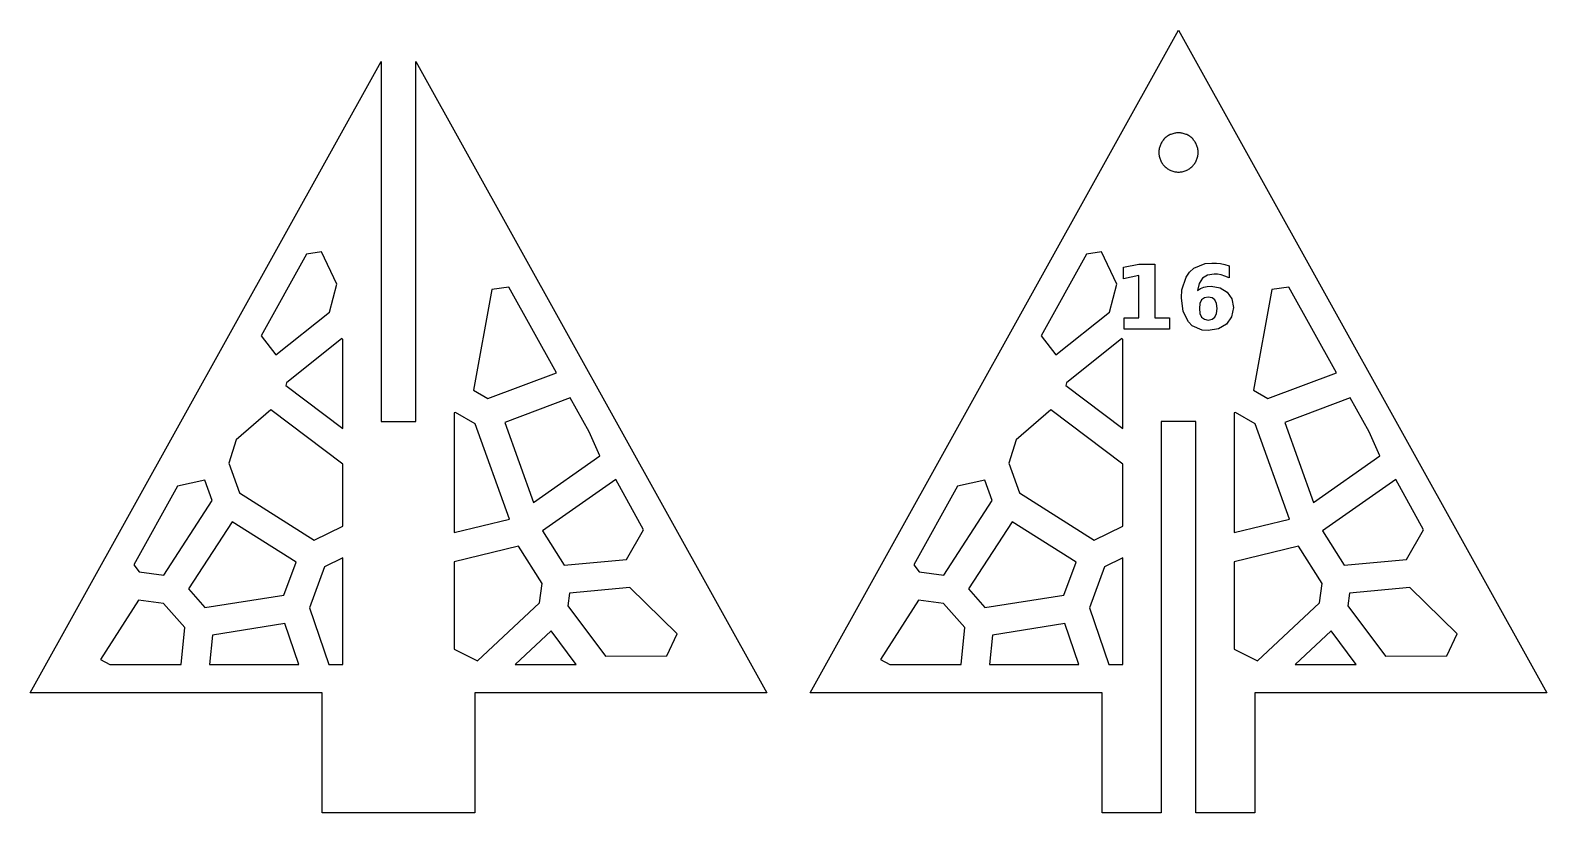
# Model space of a CAD drawing. Header units: millimetres. Extents: x -34 to 105, y -34 to 38.
import ezdxf

# ---------------------------------------------------------------- set-up
doc = ezdxf.new("R2010")
doc.units = ezdxf.units.MM
doc.layers.add('CUT', color=1, linetype='Continuous')
doc.layers.add('ENGRAVE', color=7, linetype='Continuous')

msp = doc.modelspace()

# ---------------------------------------------------------------- linework, layer by layer
at = {"layer": 'CUT'}
for points in [[(37.75, -23.25), (71.5, 37.5), (105.25, -23.25), (78.5, -23.25), (78.5, -34.25), (73.09, -34.25), (73.09, 1.62), (69.91, 1.62), (69.91, -34.25), (64.5, -34.25), (64.5, -23.25), (37.75, -23.25)], [(-7, -23.25), (-33.75, -23.25), (-1.59, 34.64), (-1.59, 1.62), (1.59, 1.62), (1.59, 34.64), (33.75, -23.25), (7, -23.25), (7, -34.25), (-7, -34.25), (-7, -23.25)], [(73.3, 26.39), (73.29, 26.48), (73.28, 26.56), (73.27, 26.65), (73.25, 26.74), (73.22, 26.82), (73.19, 26.91), (73.16, 26.99), (73.13, 27.07), (73.09, 27.15), (73.04, 27.23), (73, 27.3), (72.95, 27.37), (72.89, 27.44), (72.83, 27.51), (72.77, 27.57), (72.71, 27.63), (72.64, 27.69), (72.57, 27.75), (72.5, 27.8), (72.43, 27.84), (72.35, 27.89), (72.27, 27.93), (72.19, 27.96), (72.11, 27.99), (72.02, 28.02), (71.94, 28.05), (71.85, 28.07), (71.76, 28.08), (71.68, 28.09), (71.59, 28.1), (71.5, 28.1), (71.41, 28.1), (71.32, 28.09), (71.24, 28.08), (71.15, 28.07), (71.06, 28.05), (70.98, 28.02), (70.89, 27.99), (70.81, 27.96), (70.73, 27.93), (70.65, 27.89), (70.57, 27.84), (70.5, 27.8), (70.43, 27.75), (70.36, 27.69), (70.29, 27.63), (70.23, 27.57), (70.17, 27.51), (70.11, 27.44), (70.05, 27.37), (70, 27.3), (69.96, 27.23), (69.91, 27.15), (69.87, 27.07), (69.84, 26.99), (69.81, 26.91), (69.78, 26.82), (69.75, 26.74), (69.73, 26.65), (69.72, 26.56), (69.71, 26.48), (69.7, 26.39), (69.7, 26.3), (69.7, 26.21), (69.71, 26.12), (69.72, 26.04), (69.73, 25.95), (69.75, 25.86), (69.78, 25.78), (69.81, 25.69), (69.84, 25.61), (69.87, 25.53), (69.91, 25.45), (69.96, 25.37), (70, 25.3), (70.05, 25.23), (70.11, 25.16), (70.17, 25.09), (70.23, 25.03), (70.29, 24.97), (70.36, 24.91), (70.43, 24.85), (70.5, 24.8), (70.57, 24.76), (70.65, 24.71), (70.73, 24.67), (70.81, 24.64), (70.89, 24.61), (70.98, 24.58), (71.06, 24.55), (71.15, 24.53), (71.24, 24.52), (71.32, 24.51), (71.41, 24.5), (71.5, 24.5), (71.59, 24.5), (71.68, 24.51), (71.76, 24.52), (71.85, 24.53), (71.94, 24.55), (72.02, 24.58), (72.11, 24.61), (72.19, 24.64), (72.27, 24.67), (72.35, 24.71), (72.43, 24.76), (72.5, 24.8), (72.57, 24.85), (72.64, 24.91), (72.71, 24.97), (72.77, 25.03), (72.83, 25.09), (72.89, 25.16), (72.95, 25.23), (73, 25.3), (73.04, 25.37), (73.09, 25.45), (73.13, 25.53), (73.16, 25.61), (73.19, 25.69), (73.22, 25.78), (73.25, 25.86), (73.27, 25.95), (73.28, 26.04), (73.29, 26.12), (73.3, 26.21), (73.3, 26.3), (73.3, 26.39)], [(-11.23, 7.73), (-6.33, 11.66), (-5.64, 14.22), (-7.05, 17.19), (-8.43, 16.96), (-12.59, 9.49), (-11.23, 7.73)], [(65.17, 11.66), (65.86, 14.22), (64.45, 17.19), (63.07, 16.96), (58.91, 9.49), (60.27, 7.73), (65.17, 11.66)], [(8.2, 3.74), (14.47, 6.09), (10.12, 13.94), (8.57, 13.73), (6.87, 4.49), (8.2, 3.74)], [(85.97, 6.09), (81.62, 13.94), (80.07, 13.73), (78.37, 4.49), (79.7, 3.74), (85.97, 6.09)], [(-10.32, 4.93), (-5.09, 0.97), (-5.09, 9.15), (-5.2, 9.24), (-10.27, 5.17), (-10.32, 4.93)], [(66.41, 0.97), (66.41, 9.15), (66.3, 9.24), (61.23, 5.17), (61.18, 4.93), (66.41, 0.97)], [(18.45, -1.53), (17.49, 0.67), (15.75, 3.8), (9.75, 1.54), (12.37, -5.79), (18.45, -1.53)], [(88.99, 0.67), (87.25, 3.8), (81.25, 1.54), (83.87, -5.79), (89.95, -1.53), (88.99, 0.67)], [(-5.09, -7.98), (-5.09, -2.29), (-11.69, 2.71), (-14.88, -0.05), (-15.56, -2.21), (-14.57, -4.92), (-7.72, -9.27), (-5.09, -7.98)], [(10.17, -7.34), (7.03, 1.41), (5.22, 2.44), (5.09, 2.41), (5.09, -8.56), (10.17, -7.34)], [(66.41, -2.29), (59.81, 2.71), (56.62, -0.05), (55.94, -2.21), (56.93, -4.92), (63.78, -9.27), (66.41, -7.98), (66.41, -2.29)], [(78.53, 1.41), (76.72, 2.44), (76.59, 2.41), (76.59, -8.56), (81.67, -7.34), (78.53, 1.41)], [(-23.78, -12.15), (-21.52, -12.46), (-17.08, -5.62), (-17.76, -3.76), (-20.26, -4.31), (-24.27, -11.53), (-23.78, -12.15)], [(15.19, -11.55), (20.9, -11.02), (22.47, -8.3), (19.91, -3.68), (13.19, -8.39), (15.19, -11.55)], [(49.98, -12.46), (54.42, -5.62), (53.74, -3.76), (51.24, -4.31), (47.23, -11.53), (47.72, -12.15), (49.98, -12.46)], [(92.4, -11.02), (93.97, -8.3), (91.41, -3.68), (84.69, -8.39), (86.69, -11.55), (92.4, -11.02)], [(-17.75, -15.44), (-10.51, -14.29), (-9.39, -11.29), (-15.25, -7.57), (-19.25, -13.73), (-17.75, -15.44)], [(60.99, -14.29), (62.11, -11.29), (56.25, -7.57), (52.25, -13.73), (53.75, -15.44), (60.99, -14.29)], [(-6.4, -20.65), (-5.09, -20.65), (-5.09, -10.87), (-6.77, -11.69), (-8.17, -15.47), (-6.4, -20.65)], [(12.93, -15), (13.16, -13.22), (11.01, -9.81), (5.09, -11.24), (5.09, -19.24), (7.24, -20.32), (12.93, -15)], [(66.41, -20.65), (66.41, -10.87), (64.73, -11.69), (63.33, -15.47), (65.1, -20.65), (66.41, -20.65)], [(84.66, -13.22), (82.51, -9.81), (76.59, -11.24), (76.59, -19.24), (78.74, -20.32), (84.43, -15), (84.66, -13.22)], [(24.6, -19.85), (25.54, -17.86), (21.2, -13.6), (15.67, -14.12), (15.52, -15.28), (18.99, -19.91), (24.6, -19.85)], [(97.04, -17.86), (92.7, -13.6), (87.17, -14.12), (87.02, -15.28), (90.49, -19.91), (96.1, -19.85), (97.04, -17.86)], [(-19.93, -20.65), (-19.6, -17.27), (-21.53, -15.08), (-23.84, -14.77), (-27.31, -20.2), (-26.47, -20.65), (-19.93, -20.65)], [(51.9, -17.27), (49.97, -15.08), (47.66, -14.77), (44.19, -20.2), (45.03, -20.65), (51.57, -20.65), (51.9, -17.27)], [(-9.15, -20.65), (-10.43, -16.91), (-17.06, -17.96), (-17.32, -20.65), (-9.15, -20.65)], [(13.99, -17.57), (10.7, -20.65), (16.29, -20.65), (13.99, -17.57)], [(61.07, -16.91), (54.44, -17.96), (54.18, -20.65), (62.35, -20.65), (61.07, -16.91)], [(82.2, -20.65), (87.79, -20.65), (85.49, -17.57), (82.2, -20.65)]]:
    msp.add_lwpolyline(points, close=True, dxfattribs=at)
at = {"layer": 'ENGRAVE'}
for points in [[(67.87, 11.14), (67.87, 15.01), (66.47, 14.72), (66.47, 15.77), (67.86, 16.06), (69.33, 16.06), (69.33, 11.14), (70.69, 11.14), (70.69, 10.08), (66.51, 10.08), (66.51, 11.14), (67.87, 11.14)], [(75.76, 14.96), (75.42, 15.07), (75.08, 15.13), (74.76, 15.15), (74.15, 15.06), (73.69, 14.77), (73.38, 14.29), (73.24, 13.63), (73.51, 13.81), (73.81, 13.93), (74.13, 14), (74.48, 14.03), (75.31, 13.89), (75.96, 13.49), (76.39, 12.87), (76.53, 12.08), (76.37, 11.22), (75.9, 10.54), (75.16, 10.11), (74.21, 9.96), (73.66, 10.01), (72.76, 10.41), (72.41, 10.75), (71.93, 11.7), (71.77, 12.98), (71.81, 13.69), (72.19, 14.85), (72.51, 15.31), (72.92, 15.69), (73.95, 16.11), (74.56, 16.16), (74.97, 16.15), (75.36, 16.1), (75.75, 16.02), (76.13, 15.91), (76.13, 14.8), (75.76, 14.96)], [(73.87, 12.97), (73.62, 12.77), (73.47, 12.44), (73.42, 11.98), (73.47, 11.52), (73.62, 11.19), (73.87, 11), (74.23, 10.93), (74.58, 11), (74.84, 11.19), (74.99, 11.52), (75.04, 11.98), (74.99, 12.44), (74.84, 12.77), (74.58, 12.97), (74.23, 13.03), (73.87, 12.97)]]:
    msp.add_lwpolyline(points, close=True, dxfattribs=at)

doc.saveas('drawing.dxf')
